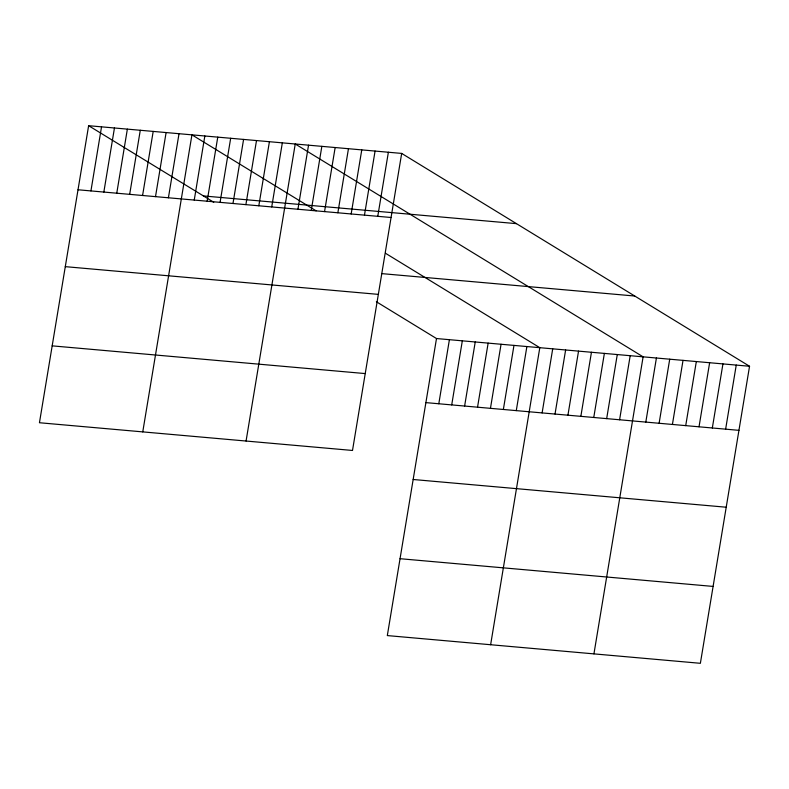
<?xml version="1.0" encoding="UTF-8"?>
<svg xmlns="http://www.w3.org/2000/svg" width="789" height="789" viewBox="0 0 789 789"><rect width="100%" height="100%" fill="white"/><g stroke="black" fill="none" stroke-linecap="round" stroke-linejoin="round"><path stroke-width="1.18" d="M88.624 125.698L39.45 422.736L352.505 450.46L401.68 153.421L88.624 125.698L213.75 202.25M90.932 190.918L101.534 126.842M103.842 192.062L114.454 127.986M116.762 193.206L127.364 129.13M129.672 194.35L140.284 130.274M142.582 195.494L153.194 131.418M155.502 196.639L166.104 132.562M168.412 197.783L179.024 133.706M142.76 431.889L191.934 134.85L316.113 210.831M194.242 200.061L204.844 135.994M207.152 201.205L217.764 137.128M220.072 202.349L230.674 138.272M232.982 203.493L243.584 139.416M245.892 204.637L256.504 140.56M258.812 205.781L269.414 141.704M271.722 206.925L282.334 142.848M246.069 441.031L295.244 143.993L643.114 356.835L593.939 653.874M297.936 209.253L308.548 145.176M311.241 210.426L321.853 146.35M324.555 211.6L335.157 147.523M337.86 212.783L348.462 148.707M351.164 213.957L361.766 149.88M364.469 215.141L375.071 151.064M377.773 216.314L388.375 152.238M376.363 301.743L436.495 338.54L387.32 635.579L700.376 663.302L749.55 366.264L401.68 153.421M438.802 403.761L449.405 339.684M451.712 404.905L462.324 340.828M464.622 406.049L475.234 341.972M477.542 407.193L488.144 343.116M490.452 408.337L501.064 344.26M503.362 409.471L513.974 345.404M516.282 410.615L526.884 346.539M490.63 644.731L539.804 347.683L385.584 253.328M542.112 412.903L552.714 348.827M555.022 414.047L565.624 349.971M567.932 415.192L578.544 351.115M580.852 416.336L591.454 352.259M593.762 417.48L604.374 353.403M606.672 418.624L617.284 354.547M619.592 419.768L630.194 355.691M645.806 422.085L656.418 358.009M659.111 423.269L669.723 359.192M672.415 424.443L683.027 360.366M685.72 425.626L696.332 361.549M699.024 426.8L709.636 362.723M712.329 427.983L722.941 363.907M725.633 429.157L736.245 365.08M203.424 195.938L516.479 223.652M78.022 189.774L391.078 217.498M381.57 273.605L634.75 296.023M65.29 266.652L378.345 294.376M436.495 338.54L749.55 366.264M52.173 345.858L365.238 373.582M425.882 402.617L738.938 430.34M413.16 479.495L726.215 507.219M400.043 558.701L713.098 586.424"/></g></svg>
